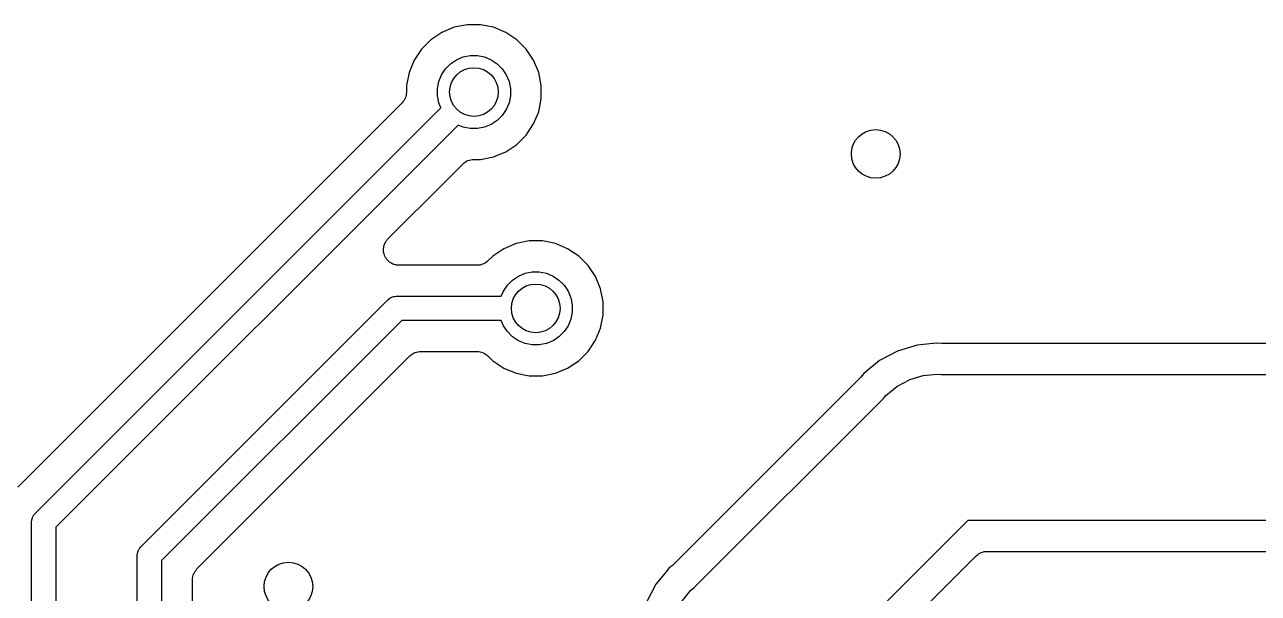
# Model space of a CAD drawing. Extents: x 49 to 143, y -149 to -38.
# Drawn here: x 95.11 to 105.25, y -82.61 to -77.93 of the extents above; entities that cross this region are included whole.
import ezdxf

# ---------------------------------------------------------------- set-up
doc = ezdxf.new("R2010")
doc.units = 0
doc.layers.add('BLACK', color=7, linetype='CONTINUOUS')

msp = doc.modelspace()

# ---------------------------------------------------------------- linework, layer by layer
at = {"layer": 'BLACK', "linetype": 'CONTINUOUS'}
for p, q in [((98.6444, -77.9533), (98.5436, -77.9951)), ((98.7514, -77.932), (98.6444, -77.9533)), ((98.8606, -77.932), (98.7514, -77.932)), ((98.9676, -77.9533), (98.8606, -77.932)), ((99.0684, -77.9951), (98.9676, -77.9533)), ((98.4528, -78.0557), (98.3757, -78.1328)), ((98.5436, -77.9951), (98.4528, -78.0557)), ((99.1592, -78.0557), (99.0684, -77.9951)), ((99.2363, -78.1328), (99.1592, -78.0557)), ((98.3757, -78.1328), (98.3151, -78.2236)), ((99.2969, -78.2236), (99.2363, -78.1328)), ((98.3151, -78.2236), (98.2733, -78.3244)), ((98.573, -78.2948), (98.6148, -78.253)), ((98.6148, -78.253), (98.6639, -78.2201)), ((98.6639, -78.2201), (98.7185, -78.1975)), ((98.7185, -78.1975), (98.7765, -78.186)), ((98.7765, -78.186), (98.8355, -78.186)), ((98.8355, -78.186), (98.8935, -78.1975)), ((98.8935, -78.1975), (98.9481, -78.2201)), ((98.9481, -78.2201), (98.9972, -78.253)), ((98.9972, -78.253), (99.039, -78.2948)), ((99.3387, -78.3244), (99.2969, -78.2236)), ((98.2733, -78.3244), (98.252, -78.4314)), ((98.5175, -78.3985), (98.5401, -78.3439)), ((98.5401, -78.3439), (98.573, -78.2948)), ((99.039, -78.2948), (99.0719, -78.3439)), ((99.0719, -78.3439), (99.0945, -78.3985)), ((99.36, -78.4314), (99.3387, -78.3244)), ((98.252, -78.4314), (98.252, -78.4868)), ((98.506, -78.4565), (98.5175, -78.3985)), ((98.506, -78.5156), (98.506, -78.4565)), ((99.0945, -78.3985), (99.106, -78.4565)), ((99.106, -78.4565), (99.106, -78.5156)), ((99.36, -78.5406), (99.36, -78.4314)), ((98.2298, -78.5585), (98.2223, -78.5675)), ((98.2301, -78.5579), (98.2298, -78.5585)), ((98.2305, -78.5574), (98.2301, -78.5579)), ((98.2361, -78.5471), (98.2305, -78.5574)), ((98.2417, -78.5368), (98.2361, -78.5471)), ((98.2419, -78.5362), (98.2417, -78.5368)), ((98.2422, -78.5356), (98.2419, -78.5362)), ((98.2457, -78.5244), (98.2422, -78.5356)), ((98.2492, -78.5132), (98.2457, -78.5244)), ((98.2493, -78.5125), (98.2492, -78.5132)), ((98.2495, -78.5119), (98.2493, -78.5125)), ((98.2507, -78.5002), (98.2495, -78.5119)), ((98.252, -78.4885), (98.2507, -78.5002)), ((98.252, -78.4868), (98.252, -78.4872)), ((98.252, -78.4872), (98.252, -78.4872)), ((98.252, -78.4872), (98.252, -78.4872)), ((98.252, -78.4872), (98.252, -78.4885)), ((98.5175, -78.5735), (98.506, -78.5156)), ((99.106, -78.5156), (99.0945, -78.5735)), ((99.3387, -78.6476), (99.36, -78.5406)), ((98.2148, -78.5766), (95.0588, -81.7326)), ((95.2032, -81.9474), (98.535, -78.6156)), ((98.2223, -78.5675), (98.2148, -78.5766)), ((98.535, -78.6156), (98.5175, -78.5735)), ((99.0719, -78.6281), (99.039, -78.6772)), ((99.0945, -78.5735), (99.0719, -78.6281)), ((99.2969, -78.7484), (99.3387, -78.6476)), ((98.6764, -78.757), (95.3705, -82.063)), ((98.7185, -78.7745), (98.6764, -78.757)), ((98.9481, -78.7519), (98.8935, -78.7745)), ((98.9972, -78.719), (98.9481, -78.7519)), ((99.039, -78.6772), (98.9972, -78.719)), ((99.2363, -78.8392), (99.2969, -78.7484)), ((98.7765, -78.786), (98.7185, -78.7745)), ((98.8355, -78.786), (98.7765, -78.786)), ((98.8935, -78.7745), (98.8355, -78.786)), ((99.1592, -78.9163), (99.2363, -78.8392)), ((99.0684, -78.977), (99.1592, -78.9163)), ((98.7167, -79.076), (98.7259, -79.0686)), ((98.7259, -79.0686), (98.735, -79.0612)), ((98.735, -79.0612), (98.7355, -79.0609)), ((98.7355, -79.0609), (98.7361, -79.0605)), ((98.7361, -79.0605), (98.7465, -79.0551)), ((98.7465, -79.0551), (98.7568, -79.0496)), ((98.7568, -79.0496), (98.7575, -79.0494)), ((98.7575, -79.0494), (98.7581, -79.0491)), ((98.7581, -79.0491), (98.7693, -79.0458)), ((98.7693, -79.0458), (98.7806, -79.0424)), ((98.7806, -79.0424), (98.7812, -79.0424)), ((98.7812, -79.0424), (98.7819, -79.0422)), ((98.7819, -79.0422), (98.7935, -79.0412)), ((98.7935, -79.0412), (98.8052, -79.04)), ((98.8052, -79.04), (98.8606, -79.04)), ((98.8606, -79.04), (98.9676, -79.0187)), ((98.9676, -79.0187), (99.0684, -78.977)), ((98.5745, -79.2181), (98.7154, -79.0772)), ((98.7154, -79.0772), (98.7157, -79.0769)), ((98.7157, -79.0769), (98.7157, -79.0769)), ((98.7157, -79.0769), (98.7158, -79.0769)), ((98.7158, -79.0769), (98.7167, -79.076)), ((98.0999, -79.6927), (98.5745, -79.2181)), ((98.5745, -79.2181), (98.5745, -79.2181)), ((98.0627, -79.7821), (98.0634, -79.7756)), ((98.0633, -79.788), (98.0627, -79.7821)), ((98.0634, -79.7692), (98.0646, -79.7634)), ((98.0634, -79.7756), (98.0634, -79.7692)), ((98.0646, -79.7634), (98.0652, -79.7574)), ((98.0652, -79.7574), (98.0671, -79.7512)), ((98.0671, -79.7512), (98.0684, -79.7449)), ((98.0684, -79.7449), (98.0707, -79.7394)), ((98.0707, -79.7394), (98.0725, -79.7337)), ((98.0725, -79.7337), (98.0755, -79.728)), ((98.0755, -79.728), (98.078, -79.7221)), ((98.078, -79.7221), (98.0814, -79.7171)), ((98.0814, -79.7171), (98.0842, -79.7119)), ((98.0842, -79.7119), (98.0883, -79.7069)), ((98.0883, -79.7069), (98.0919, -79.7015)), ((98.0919, -79.7015), (98.0961, -79.6973)), ((98.0961, -79.6973), (98.0999, -79.6927)), ((99.0516, -79.7731), (98.9608, -79.8337)), ((99.1524, -79.7313), (99.0516, -79.7731)), ((99.2594, -79.71), (99.1524, -79.7313)), ((99.3686, -79.71), (99.2594, -79.71)), ((99.4756, -79.7313), (99.3686, -79.71)), ((99.5764, -79.7731), (99.4756, -79.7313)), ((99.6672, -79.8337), (99.5764, -79.7731)), ((98.0632, -79.794), (98.0633, -79.788)), ((98.0644, -79.8003), (98.0632, -79.794)), ((98.0651, -79.8067), (98.0644, -79.8003)), ((98.0668, -79.8125), (98.0651, -79.8067)), ((98.0679, -79.8183), (98.0668, -79.8125)), ((98.0703, -79.8243), (98.0679, -79.8183)), ((98.0721, -79.8305), (98.0703, -79.8243)), ((98.0749, -79.8358), (98.0721, -79.8305)), ((98.0771, -79.8413), (98.0749, -79.8358)), ((98.0807, -79.8467), (98.0771, -79.8413)), ((98.0837, -79.8524), (98.0807, -79.8467)), ((98.0875, -79.8571), (98.0837, -79.8524)), ((98.0907, -79.862), (98.0875, -79.8571)), ((98.0952, -79.8667), (98.0907, -79.862)), ((98.0993, -79.8717), (98.0952, -79.8667)), ((98.1039, -79.8755), (98.0993, -79.8717)), ((98.108, -79.8798), (98.1039, -79.8755)), ((98.1134, -79.8834), (98.108, -79.8798)), ((98.1183, -79.8876), (98.1134, -79.8834)), ((98.9113, -79.8814), (98.9022, -79.8888)), ((98.9205, -79.874), (98.9113, -79.8814)), ((98.9214, -79.8731), (98.9205, -79.874)), ((98.9217, -79.8728), (98.9214, -79.8731)), ((98.9214, -79.8731), (98.9214, -79.8731)), ((98.9214, -79.8731), (98.9214, -79.8731)), ((98.9608, -79.8337), (98.9217, -79.8728)), ((99.7443, -79.9108), (99.6672, -79.8337)), ((98.1236, -79.8904), (98.1183, -79.8876)), ((98.1285, -79.8938), (98.1236, -79.8904)), ((98.1344, -79.8963), (98.1285, -79.8938)), ((98.1401, -79.8994), (98.1344, -79.8963)), ((98.1458, -79.9012), (98.1401, -79.8994)), ((98.1513, -79.9036), (98.1458, -79.9012)), ((98.1576, -79.9049), (98.1513, -79.9036)), ((98.1638, -79.9068), (98.1576, -79.9049)), ((98.1697, -79.9075), (98.1638, -79.9068)), ((98.1755, -79.9087), (98.1697, -79.9075)), ((98.1773, -79.9089), (98.1755, -79.9087)), ((98.1822, -79.9094), (98.1773, -79.9089)), ((98.1873, -79.9094), (98.1822, -79.9094)), ((98.1884, -79.9095), (98.1873, -79.9094)), ((98.1885, -79.9095), (98.1884, -79.9095)), ((98.1929, -79.91), (98.1885, -79.9095)), ((98.1946, -79.91), (98.1929, -79.91)), ((98.8319, -79.91), (98.1946, -79.91)), ((98.8436, -79.9089), (98.8319, -79.91)), ((98.8553, -79.9078), (98.8436, -79.9089)), ((98.8559, -79.9076), (98.8553, -79.9078)), ((98.8566, -79.9076), (98.8559, -79.9076)), ((98.8678, -79.9042), (98.8566, -79.9076)), ((98.8791, -79.9009), (98.8678, -79.9042)), ((98.8797, -79.9006), (98.8791, -79.9009)), ((98.8803, -79.9004), (98.8797, -79.9006)), ((98.8907, -79.8949), (98.8803, -79.9004)), ((98.9011, -79.8895), (98.8907, -79.8949)), ((98.9016, -79.8891), (98.9011, -79.8895)), ((98.9022, -79.8888), (98.9016, -79.8891)), ((99.1719, -79.9981), (99.2265, -79.9755)), ((99.2265, -79.9755), (99.2845, -79.964)), ((99.2845, -79.964), (99.3435, -79.964)), ((99.3435, -79.964), (99.4015, -79.9755)), ((99.4015, -79.9755), (99.4561, -79.9981)), ((99.8049, -80.0016), (99.7443, -79.9108)), ((99.0481, -80.1219), (99.081, -80.0728)), ((99.081, -80.0728), (99.1228, -80.031)), ((99.1228, -80.031), (99.1719, -79.9981)), ((99.4561, -79.9981), (99.5052, -80.031)), ((99.5052, -80.031), (99.547, -80.0728)), ((99.547, -80.0728), (99.5799, -80.1219)), ((99.8467, -80.1024), (99.8049, -80.0016)), ((98.0999, -80.1929), (98.1152, -80.1805)), ((98.1152, -80.1805), (98.1325, -80.1712)), ((98.1325, -80.1712), (98.1457, -80.1672)), ((98.1457, -80.1672), (98.1514, -80.1654)), ((98.1514, -80.1654), (98.1537, -80.1652)), ((98.1537, -80.1652), (98.1661, -80.164)), ((98.1661, -80.164), (98.171, -80.1635)), ((98.1661, -80.164), (98.1661, -80.164)), ((98.171, -80.1635), (98.1759, -80.164)), ((98.1759, -80.164), (99.0307, -80.164)), ((99.0307, -80.164), (99.0481, -80.1219)), ((99.5799, -80.1219), (99.6025, -80.1765)), ((99.6025, -80.1765), (99.614, -80.2345)), ((99.868, -80.2094), (99.8467, -80.1024)), ((96.0718, -82.2218), (98.0968, -80.1968)), ((98.0968, -80.1968), (98.0999, -80.1929)), ((99.614, -80.2345), (99.614, -80.2935)), ((99.868, -80.3186), (99.868, -80.2094)), ((98.2124, -80.364), (96.239, -82.3374)), ((99.0307, -80.364), (98.2124, -80.364)), ((99.0481, -80.4061), (99.0307, -80.364)), ((99.6025, -80.3515), (99.5799, -80.4061)), ((99.614, -80.2935), (99.6025, -80.3515)), ((99.8467, -80.4256), (99.868, -80.3186)), ((99.081, -80.4552), (99.0481, -80.4061)), ((99.1228, -80.497), (99.081, -80.4552)), ((99.547, -80.4552), (99.5052, -80.497)), ((99.5799, -80.4061), (99.547, -80.4552)), ((99.8049, -80.5264), (99.8467, -80.4256)), ((99.1719, -80.5299), (99.1228, -80.497)), ((99.2265, -80.5525), (99.1719, -80.5299)), ((99.2845, -80.564), (99.2265, -80.5525)), ((99.3435, -80.564), (99.2845, -80.564)), ((99.4015, -80.5525), (99.3435, -80.564)), ((99.4561, -80.5299), (99.4015, -80.5525)), ((99.5052, -80.497), (99.4561, -80.5299)), ((99.7443, -80.6172), (99.8049, -80.5264)), ((102.449, -80.5654), (102.288, -80.6142)), ((102.58, -80.5524), (102.449, -80.5654)), ((102.616, -80.5489), (102.58, -80.5524)), ((102.652, -80.5524), (102.616, -80.5489)), ((102.657, -80.5524), (102.652, -80.5524)), ((102.662, -80.553), (102.657, -80.5524)), ((102.664, -80.553), (102.662, -80.553)), ((107.521, -80.553), (102.664, -80.553)), ((96.5302, -82.4054), (98.2804, -80.6552)), ((98.2804, -80.6552), (98.2807, -80.6549)), ((98.2807, -80.6549), (98.2807, -80.6549)), ((98.2807, -80.6549), (98.2808, -80.6549)), ((98.2808, -80.6549), (98.2817, -80.654)), ((98.2817, -80.654), (98.2909, -80.6466)), ((98.2909, -80.6466), (98.3, -80.6392)), ((98.3, -80.6392), (98.3005, -80.6389)), ((98.3005, -80.6389), (98.3011, -80.6385)), ((98.3011, -80.6385), (98.3115, -80.6331)), ((98.3115, -80.6331), (98.3218, -80.6276)), ((98.3218, -80.6276), (98.3225, -80.6274)), ((98.3225, -80.6274), (98.3231, -80.6271)), ((98.3231, -80.6271), (98.3343, -80.6238)), ((98.3343, -80.6238), (98.3456, -80.6204)), ((98.3456, -80.6204), (98.3462, -80.6204)), ((98.3462, -80.6204), (98.3469, -80.6202)), ((98.3469, -80.6202), (98.3585, -80.6191)), ((98.3585, -80.6191), (98.3702, -80.618)), ((98.3702, -80.618), (98.8319, -80.618)), ((98.8319, -80.618), (98.8323, -80.618)), ((98.8323, -80.618), (98.8324, -80.618)), ((98.8324, -80.618), (98.8324, -80.618)), ((98.8324, -80.618), (98.8337, -80.618)), ((98.8337, -80.618), (98.8454, -80.6193)), ((98.8454, -80.6193), (98.857, -80.6205)), ((98.857, -80.6205), (98.8577, -80.6207)), ((98.8577, -80.6207), (98.8583, -80.6208)), ((98.8583, -80.6208), (98.8695, -80.6243)), ((98.8695, -80.6243), (98.8807, -80.6278)), ((98.8807, -80.6278), (98.8813, -80.6281)), ((98.8813, -80.6281), (98.882, -80.6283)), ((98.882, -80.6283), (98.8923, -80.6339)), ((98.8923, -80.6339), (98.9026, -80.6395)), ((98.9026, -80.6395), (98.9031, -80.6399)), ((98.9031, -80.6399), (98.9037, -80.6402)), ((98.9037, -80.6402), (98.9126, -80.6477)), ((98.9126, -80.6477), (98.9217, -80.6552)), ((98.9217, -80.6552), (98.9608, -80.6943)), ((98.9608, -80.6943), (99.0516, -80.7549)), ((99.5764, -80.7549), (99.6672, -80.6943)), ((99.6672, -80.6943), (99.7443, -80.6172)), ((102.139, -80.6935), (102.009, -80.8002)), ((102.288, -80.6142), (102.139, -80.6935)), ((99.0516, -80.7549), (99.1524, -80.7967)), ((99.4756, -80.7967), (99.5764, -80.7549)), ((99.1524, -80.7967), (99.2594, -80.818)), ((99.2594, -80.818), (99.3686, -80.818)), ((99.3686, -80.818), (99.4756, -80.7967)), ((101.978, -80.8372), (100.446, -82.3693)), ((101.981, -80.8331), (101.978, -80.8372)), ((101.985, -80.8293), (101.981, -80.8331)), ((101.986, -80.828), (101.985, -80.8293)), ((102.009, -80.8002), (101.986, -80.828)), ((102.281, -80.9057), (102.385, -80.85)), ((102.385, -80.85), (102.389, -80.849)), ((102.389, -80.849), (102.498, -80.8157)), ((102.498, -80.8157), (102.616, -80.8041)), ((102.616, -80.8041), (102.645, -80.807)), ((102.645, -80.807), (107.54, -80.807)), ((102.171, -81.0036), (102.19, -80.9807)), ((102.19, -80.9807), (102.281, -80.9057)), ((100.612, -82.5621), (102.171, -81.0036)), ((95.17, -82.0216), (95.1719, -82.0019)), ((95.1719, -82.0019), (95.1776, -81.9831)), ((95.1776, -81.9831), (95.1869, -81.9657)), ((95.1869, -81.9657), (95.1909, -81.9609)), ((95.1909, -81.9609), (95.1994, -81.9505)), ((95.1994, -81.9505), (95.2032, -81.9474)), ((102.865, -82.007), (101.616, -83.2557)), ((107.32, -82.007), (102.865, -82.007)), ((95.1705, -82.0265), (95.17, -82.0216)), ((95.1705, -94.1226), (95.1705, -82.0265)), ((95.3705, -82.063), (95.3705, -94.086)), ((96.0385, -82.296), (96.0404, -82.2764)), ((96.039, -82.3009), (96.0385, -82.296)), ((96.039, -86.0767), (96.039, -82.3009)), ((96.0404, -82.2764), (96.0462, -82.2575)), ((96.0462, -82.2575), (96.0555, -82.2402)), ((96.0555, -82.2402), (96.0598, -82.2349)), ((96.0598, -82.2349), (96.0679, -82.2249)), ((96.0679, -82.2249), (96.0718, -82.2218)), ((101.907, -83.3237), (102.933, -82.2982)), ((102.933, -82.2979), (102.934, -82.297)), ((102.933, -82.2982), (102.933, -82.2979)), ((102.933, -82.2979), (102.933, -82.2979)), ((102.933, -82.2979), (102.933, -82.2979)), ((102.934, -82.297), (102.943, -82.2896)), ((102.943, -82.2896), (102.952, -82.2822)), ((102.952, -82.2822), (102.953, -82.2819)), ((102.953, -82.2815), (102.964, -82.2761)), ((102.953, -82.2819), (102.953, -82.2815)), ((102.964, -82.2761), (102.974, -82.2706)), ((102.974, -82.2706), (102.975, -82.2704)), ((102.975, -82.2701), (102.986, -82.2668)), ((102.975, -82.2704), (102.975, -82.2701)), ((102.986, -82.2668), (102.998, -82.2634)), ((102.998, -82.2634), (102.999, -82.2632)), ((102.998, -82.2634), (102.998, -82.2634)), ((102.999, -82.2632), (103.011, -82.2621)), ((103.011, -82.2621), (103.022, -82.261)), ((103.022, -82.261), (107.163, -82.261)), ((96.239, -82.3374), (96.239, -86.0767)), ((96.5152, -82.4235), (96.5227, -82.4145)), ((96.5227, -82.4145), (96.5302, -82.4054)), ((100.409, -82.4004), (100.386, -82.4282)), ((100.437, -82.3776), (100.409, -82.4004)), ((100.441, -82.3738), (100.437, -82.3776)), ((100.445, -82.3705), (100.441, -82.3738)), ((100.446, -82.3693), (100.445, -82.3705)), ((96.493, -82.4935), (96.4943, -82.4818)), ((96.493, -82.4948), (96.493, -82.4935)), ((96.493, -82.4952), (96.493, -82.4948)), ((96.493, -82.4948), (96.493, -82.4948)), ((96.493, -82.4948), (96.493, -82.4948)), ((96.493, -85.8779), (96.493, -82.4952)), ((96.4943, -82.4818), (96.4955, -82.4701)), ((96.4955, -82.4701), (96.4957, -82.4695)), ((96.4957, -82.4695), (96.4958, -82.4688)), ((96.4958, -82.4688), (96.4993, -82.4576)), ((96.4993, -82.4576), (96.5028, -82.4464)), ((96.5028, -82.4464), (96.5031, -82.4458)), ((96.5031, -82.4458), (96.5033, -82.4452)), ((96.5033, -82.4452), (96.5089, -82.4349)), ((96.5089, -82.4349), (96.5145, -82.4246)), ((96.5145, -82.4246), (96.5149, -82.4241)), ((96.5149, -82.4241), (96.5152, -82.4235)), ((100.386, -82.4283), (100.302, -82.5304)), ((100.386, -82.4282), (100.386, -82.4283)), ((100.302, -82.5304), (100.223, -82.6788)), ((100.515, -82.6722), (100.589, -82.5809)), ((100.589, -82.5809), (100.612, -82.5621))]:
    msp.add_line(p, q, dxfattribs=at)
at = {"layer": 'BLACK'}
for centre in [(98.806, -78.486), (102.108, -78.994), (99.314, -80.264), (97.282, -82.55)]:
    msp.add_circle(centre, 0.2, dxfattribs=at)

doc.saveas('drawing.dxf')
